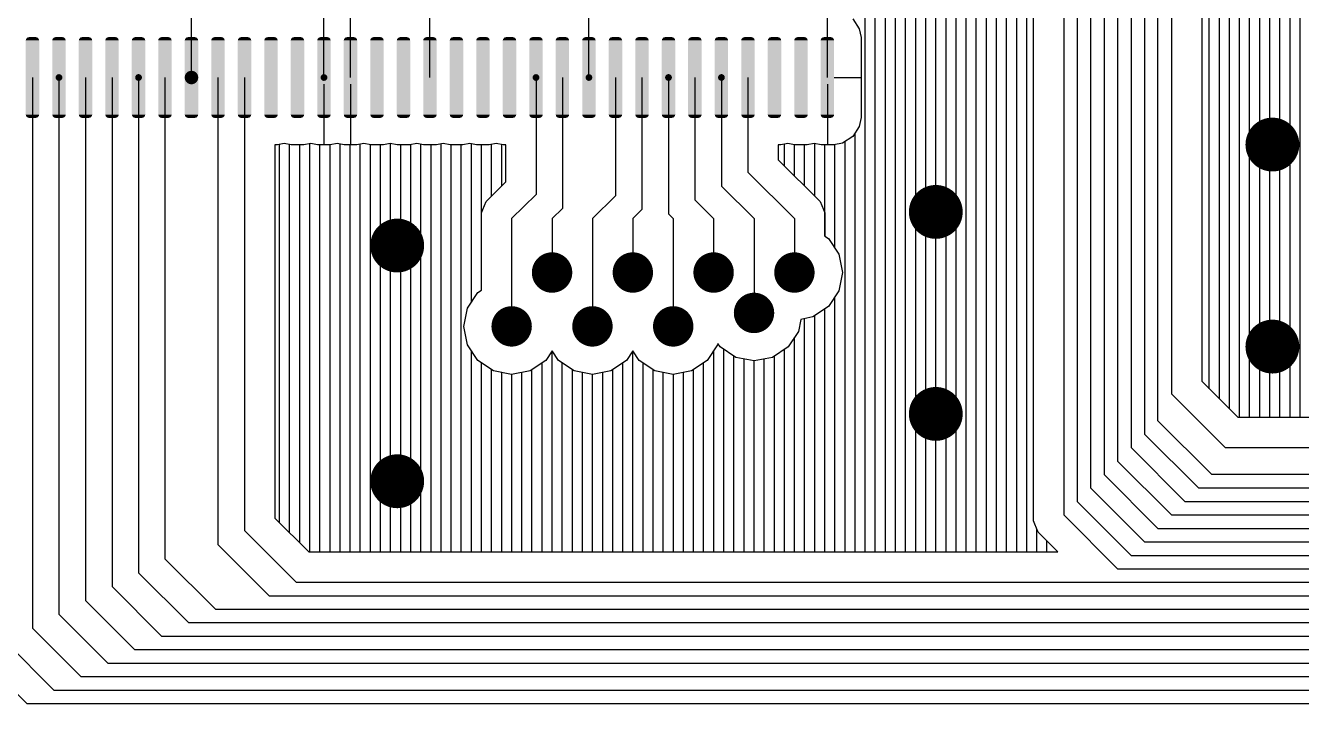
# Model space of a CAD drawing. Extents: x 295 to 953, y 10 to 290.
# Drawn here: x 553.73 to 593.44, y 92.46 to 113.56 of the extents above; entities that cross this region are included whole.
import ezdxf

# ---------------------------------------------------------------- set-up
doc = ezdxf.new("R2010")
doc.units = 0
doc.header["$LTSCALE"] = 5
doc.header["$MEASUREMENT"] = 0
doc.layers.get('0').update_dxf_attribs({"linetype": 'CONTINUOUS', "lineweight": 25})
doc.layers.add('DV-INT-A3_TOP', color=10, linetype='CONTINUOUS')

msp = doc.modelspace()

# ---------------------------------------------------------------- linework, layer by layer
for points, const_width in [([(554.716, 111.944, 1), (554.82, 111.944, 1)], 0.105), ([(557.192, 111.944, 1), (557.297, 111.944, 1)], 0.105), ([(558.787, 111.944, 1), (558.997, 111.944, 1)], 0.21), ([(562.963, 111.944, 1), (563.068, 111.944, 1)], 0.105), ([(569.564, 111.944, 1), (569.669, 111.944, 1)], 0.105), ([(571.211, 111.944, 1), (571.316, 111.944, 1)], 0.105), ([(573.688, 111.944, 1), (573.793, 111.944, 1)], 0.105), ([(575.335, 111.944, 1), (575.44, 111.944, 1)], 0.105), ([(592.118, 109.857, 1), (592.956, 109.857, 1)], 0.838), ([(581.641, 107.761, 1), (582.479, 107.761, 1)], 0.838), ([(564.877, 106.714, 1), (565.715, 106.714, 1)], 0.838), ([(569.801, 105.875, 1), (570.43, 105.875, 1)], 0.629), ([(572.316, 105.875, 1), (572.944, 105.875, 1)], 0.629), ([(574.83, 105.875, 1), (575.459, 105.875, 1)], 0.629), ([(577.345, 105.875, 1), (577.973, 105.875, 1)], 0.629), ([(576.088, 104.618, 1), (576.716, 104.618, 1)], 0.629), ([(568.544, 104.199, 1), (569.172, 104.199, 1)], 0.629), ([(571.058, 104.199, 1), (571.687, 104.199, 1)], 0.629), ([(573.573, 104.199, 1), (574.202, 104.199, 1)], 0.629), ([(592.118, 103.57, 1), (592.956, 103.57, 1)], 0.838), ([(581.641, 101.475, 1), (582.479, 101.475, 1)], 0.838), ([(564.877, 99.379, 1), (565.715, 99.379, 1)], 0.838)]:
    msp.add_lwpolyline(points, format="xyb", close=True, dxfattribs=dict(const_width=const_width))
for points in [[(553.781, 113.185), (553.804, 113.191), (554.099, 113.185), (554.091, 113.191)], [(553.804, 113.191), (553.838, 113.201), (554.091, 113.191), (554.047, 113.201)], [(554.607, 113.185), (554.63, 113.191), (554.924, 113.185), (554.917, 113.191)], [(554.63, 113.191), (554.663, 113.201), (554.917, 113.191), (554.873, 113.201)], [(555.432, 113.185), (555.455, 113.191), (555.75, 113.185), (555.743, 113.191)], [(555.455, 113.191), (555.489, 113.201), (555.743, 113.191), (555.698, 113.201)], [(556.258, 113.185), (556.281, 113.191), (556.576, 113.185), (556.568, 113.191)], [(556.281, 113.191), (556.314, 113.201), (556.568, 113.191), (556.524, 113.201)], [(557.084, 113.185), (557.106, 113.191), (557.401, 113.185), (557.394, 113.191)], [(557.106, 113.191), (557.14, 113.201), (557.394, 113.191), (557.35, 113.201)], [(557.905, 113.185), (557.928, 113.191), (558.223, 113.185), (558.215, 113.191)], [(557.928, 113.191), (557.961, 113.201), (558.215, 113.191), (558.171, 113.201)], [(558.731, 113.185), (558.754, 113.191), (559.048, 113.185), (559.041, 113.191)], [(558.754, 113.191), (558.787, 113.201), (559.041, 113.191), (558.997, 113.201)], [(559.556, 113.185), (559.579, 113.191), (559.874, 113.185), (559.866, 113.191)], [(559.579, 113.191), (559.613, 113.201), (559.866, 113.191), (559.822, 113.201)], [(560.382, 113.185), (560.405, 113.191), (560.7, 113.185), (560.692, 113.191)], [(560.405, 113.191), (560.438, 113.201), (560.692, 113.191), (560.648, 113.201)], [(561.208, 113.185), (561.23, 113.191), (561.525, 113.185), (561.518, 113.191)], [(561.23, 113.191), (561.264, 113.201), (561.518, 113.191), (561.474, 113.201)], [(562.029, 113.185), (562.052, 113.191), (562.347, 113.185), (562.339, 113.191)], [(562.052, 113.191), (562.085, 113.201), (562.339, 113.191), (562.295, 113.201)], [(562.855, 113.185), (562.877, 113.191), (563.172, 113.185), (563.165, 113.191)], [(562.877, 113.191), (562.911, 113.201), (563.165, 113.191), (563.121, 113.201)], [(563.68, 113.185), (563.703, 113.191), (563.998, 113.185), (563.99, 113.191)], [(563.703, 113.191), (563.737, 113.201), (563.99, 113.191), (563.946, 113.201)], [(564.506, 113.185), (564.529, 113.191), (564.824, 113.185), (564.816, 113.191)], [(564.529, 113.191), (564.562, 113.201), (564.816, 113.191), (564.772, 113.201)], [(565.332, 113.185), (565.354, 113.191), (565.649, 113.185), (565.642, 113.191)], [(565.354, 113.191), (565.388, 113.201), (565.642, 113.191), (565.597, 113.201)], [(566.153, 113.185), (566.176, 113.191), (566.471, 113.185), (566.463, 113.191)], [(566.176, 113.191), (566.209, 113.201), (566.463, 113.191), (566.419, 113.201)], [(566.979, 113.185), (567.001, 113.191), (567.296, 113.185), (567.289, 113.191)], [(567.001, 113.191), (567.035, 113.201), (567.289, 113.191), (567.245, 113.201)], [(567.804, 113.185), (567.827, 113.191), (568.122, 113.185), (568.114, 113.191)], [(567.827, 113.191), (567.861, 113.201), (568.114, 113.191), (568.07, 113.201)], [(568.63, 113.185), (568.653, 113.191), (568.948, 113.185), (568.94, 113.191)], [(568.653, 113.191), (568.686, 113.201), (568.94, 113.191), (568.896, 113.201)], [(569.456, 113.185), (569.478, 113.191), (569.773, 113.185), (569.766, 113.191)], [(569.478, 113.191), (569.512, 113.201), (569.766, 113.191), (569.721, 113.201)], [(570.277, 113.185), (570.3, 113.191), (570.595, 113.185), (570.587, 113.191)], [(570.3, 113.191), (570.333, 113.201), (570.587, 113.191), (570.543, 113.201)], [(571.103, 113.185), (571.125, 113.191), (571.42, 113.185), (571.413, 113.191)], [(571.125, 113.191), (571.159, 113.201), (571.413, 113.191), (571.368, 113.201)], [(571.928, 113.185), (571.951, 113.191), (572.246, 113.185), (572.238, 113.191)], [(571.951, 113.191), (571.985, 113.201), (572.238, 113.191), (572.194, 113.201)], [(572.754, 113.185), (572.777, 113.191), (573.072, 113.185), (573.064, 113.191)], [(572.777, 113.191), (572.81, 113.201), (573.064, 113.191), (573.02, 113.201)], [(573.579, 113.185), (573.602, 113.191), (573.897, 113.185), (573.89, 113.191)], [(573.602, 113.191), (573.636, 113.201), (573.89, 113.191), (573.845, 113.201)], [(574.401, 113.185), (574.424, 113.191), (574.719, 113.185), (574.711, 113.191)], [(574.424, 113.191), (574.457, 113.201), (574.711, 113.191), (574.667, 113.201)], [(575.227, 113.185), (575.249, 113.191), (575.544, 113.185), (575.537, 113.191)], [(575.249, 113.191), (575.283, 113.201), (575.537, 113.191), (575.492, 113.201)], [(576.052, 113.185), (576.075, 113.191), (576.37, 113.185), (576.362, 113.191)], [(576.075, 113.191), (576.108, 113.201), (576.362, 113.191), (576.318, 113.201)], [(576.878, 113.185), (576.901, 113.191), (577.195, 113.185), (577.188, 113.191)], [(576.901, 113.191), (576.934, 113.201), (577.188, 113.191), (577.144, 113.201)], [(577.703, 113.185), (577.726, 113.191), (578.021, 113.185), (578.013, 113.191)], [(577.726, 113.191), (577.76, 113.201), (578.013, 113.191), (577.969, 113.201)], [(578.525, 113.185), (578.548, 113.191), (578.843, 113.185), (578.835, 113.191)], [(578.548, 113.191), (578.581, 113.201), (578.835, 113.191), (578.791, 113.201)], [(553.733, 113.096), (553.743, 113.141), (554.152, 113.096), (554.139, 113.141)], [(553.733, 110.791), (553.733, 113.096), (554.152, 110.791), (554.152, 113.096)], [(553.743, 113.141), (553.753, 113.153), (554.139, 113.141), (554.135, 113.153)], [(553.753, 113.153), (553.781, 113.185), (554.135, 113.153), (554.099, 113.185)], [(554.558, 113.096), (554.568, 113.141), (554.977, 113.096), (554.965, 113.141)], [(554.558, 110.791), (554.558, 113.096), (554.977, 110.791), (554.977, 113.096)], [(554.568, 113.141), (554.579, 113.153), (554.965, 113.141), (554.961, 113.153)], [(554.579, 113.153), (554.607, 113.185), (554.961, 113.153), (554.924, 113.185)], [(555.384, 113.096), (555.394, 113.141), (555.803, 113.096), (555.79, 113.141)], [(555.384, 110.791), (555.384, 113.096), (555.803, 110.791), (555.803, 113.096)], [(555.394, 113.141), (555.404, 113.153), (555.79, 113.141), (555.787, 113.153)], [(555.404, 113.153), (555.432, 113.185), (555.787, 113.153), (555.75, 113.185)], [(556.21, 113.096), (556.219, 113.141), (556.629, 113.096), (556.616, 113.141)], [(556.21, 110.791), (556.21, 113.096), (556.629, 110.791), (556.629, 113.096)], [(556.219, 113.141), (556.23, 113.153), (556.616, 113.141), (556.612, 113.153)], [(556.23, 113.153), (556.258, 113.185), (556.612, 113.153), (556.576, 113.185)], [(557.035, 113.096), (557.045, 113.141), (557.454, 113.096), (557.441, 113.141)], [(557.035, 110.791), (557.035, 113.096), (557.454, 110.791), (557.454, 113.096)], [(557.045, 113.141), (557.056, 113.153), (557.441, 113.141), (557.438, 113.153)], [(557.056, 113.153), (557.084, 113.185), (557.438, 113.153), (557.401, 113.185)], [(557.857, 113.096), (557.866, 113.141), (558.276, 113.096), (558.263, 113.141)], [(557.857, 110.791), (557.857, 113.096), (558.276, 110.791), (558.276, 113.096)], [(557.866, 113.141), (557.877, 113.153), (558.263, 113.141), (558.259, 113.153)], [(557.877, 113.153), (557.905, 113.185), (558.259, 113.153), (558.223, 113.185)], [(558.682, 113.096), (558.692, 113.141), (559.101, 113.096), (559.089, 113.141)], [(558.682, 110.791), (558.682, 113.096), (559.101, 110.791), (559.101, 113.096)], [(558.692, 113.141), (558.703, 113.153), (559.089, 113.141), (559.085, 113.153)], [(558.703, 113.153), (558.731, 113.185), (559.085, 113.153), (559.048, 113.185)], [(559.508, 113.096), (559.518, 113.141), (559.927, 113.096), (559.914, 113.141)], [(559.508, 110.791), (559.508, 113.096), (559.927, 110.791), (559.927, 113.096)], [(559.518, 113.141), (559.528, 113.153), (559.914, 113.141), (559.911, 113.153)], [(559.528, 113.153), (559.556, 113.185), (559.911, 113.153), (559.874, 113.185)], [(560.334, 113.096), (560.343, 113.141), (560.753, 113.096), (560.74, 113.141)], [(560.334, 110.791), (560.334, 113.096), (560.753, 110.791), (560.753, 113.096)], [(560.343, 113.141), (560.354, 113.153), (560.74, 113.141), (560.736, 113.153)], [(560.354, 113.153), (560.382, 113.185), (560.736, 113.153), (560.7, 113.185)], [(561.159, 113.096), (561.169, 113.141), (561.578, 113.096), (561.565, 113.141)], [(561.159, 110.791), (561.159, 113.096), (561.578, 110.791), (561.578, 113.096)], [(561.169, 113.141), (561.18, 113.153), (561.565, 113.141), (561.562, 113.153)], [(561.18, 113.153), (561.208, 113.185), (561.562, 113.153), (561.525, 113.185)], [(561.981, 113.096), (561.99, 113.141), (562.4, 113.096), (562.387, 113.141)], [(561.981, 110.791), (561.981, 113.096), (562.4, 110.791), (562.4, 113.096)], [(561.99, 113.141), (562.001, 113.153), (562.387, 113.141), (562.383, 113.153)], [(562.001, 113.153), (562.029, 113.185), (562.383, 113.153), (562.347, 113.185)], [(562.806, 113.096), (562.816, 113.141), (563.225, 113.096), (563.212, 113.141)], [(562.806, 110.791), (562.806, 113.096), (563.225, 110.791), (563.225, 113.096)], [(562.816, 113.141), (562.827, 113.153), (563.212, 113.141), (563.209, 113.153)], [(562.827, 113.153), (562.855, 113.185), (563.209, 113.153), (563.172, 113.185)], [(563.632, 113.096), (563.642, 113.141), (564.051, 113.096), (564.038, 113.141)], [(563.632, 110.791), (563.632, 113.096), (564.051, 110.791), (564.051, 113.096)], [(563.642, 113.141), (563.652, 113.153), (564.038, 113.141), (564.035, 113.153)], [(563.652, 113.153), (563.68, 113.185), (564.035, 113.153), (563.998, 113.185)], [(564.457, 113.096), (564.467, 113.141), (564.877, 113.096), (564.864, 113.141)], [(564.457, 110.791), (564.457, 113.096), (564.877, 110.791), (564.877, 113.096)], [(564.467, 113.141), (564.478, 113.153), (564.864, 113.141), (564.86, 113.153)], [(564.478, 113.153), (564.506, 113.185), (564.86, 113.153), (564.824, 113.185)], [(565.283, 113.096), (565.293, 113.141), (565.702, 113.096), (565.689, 113.141)], [(565.283, 110.791), (565.283, 113.096), (565.702, 110.791), (565.702, 113.096)], [(565.293, 113.141), (565.304, 113.153), (565.689, 113.141), (565.686, 113.153)], [(565.304, 113.153), (565.332, 113.185), (565.686, 113.153), (565.649, 113.185)], [(566.105, 113.096), (566.114, 113.141), (566.524, 113.096), (566.511, 113.141)], [(566.105, 110.791), (566.105, 113.096), (566.524, 110.791), (566.524, 113.096)], [(566.114, 113.141), (566.125, 113.153), (566.511, 113.141), (566.507, 113.153)], [(566.125, 113.153), (566.153, 113.185), (566.507, 113.153), (566.471, 113.185)], [(566.93, 113.096), (566.94, 113.141), (567.349, 113.096), (567.336, 113.141)], [(566.93, 110.791), (566.93, 113.096), (567.349, 110.791), (567.349, 113.096)], [(566.94, 113.141), (566.951, 113.153), (567.336, 113.141), (567.333, 113.153)], [(566.951, 113.153), (566.979, 113.185), (567.333, 113.153), (567.296, 113.185)], [(567.756, 113.096), (567.766, 113.141), (568.175, 113.096), (568.162, 113.141)], [(567.756, 110.791), (567.756, 113.096), (568.175, 110.791), (568.175, 113.096)], [(567.766, 113.141), (567.776, 113.153), (568.162, 113.141), (568.158, 113.153)], [(567.776, 113.153), (567.804, 113.185), (568.158, 113.153), (568.122, 113.185)], [(568.581, 113.096), (568.591, 113.141), (569.001, 113.096), (568.988, 113.141)], [(568.581, 110.791), (568.581, 113.096), (569.001, 110.791), (569.001, 113.096)], [(568.591, 113.141), (568.602, 113.153), (568.988, 113.141), (568.984, 113.153)], [(568.602, 113.153), (568.63, 113.185), (568.984, 113.153), (568.948, 113.185)], [(569.407, 113.096), (569.417, 113.141), (569.826, 113.096), (569.813, 113.141)], [(569.407, 110.791), (569.407, 113.096), (569.826, 110.791), (569.826, 113.096)], [(569.417, 113.141), (569.427, 113.153), (569.813, 113.141), (569.81, 113.153)], [(569.427, 113.153), (569.456, 113.185), (569.81, 113.153), (569.773, 113.185)], [(570.229, 113.096), (570.238, 113.141), (570.648, 113.096), (570.635, 113.141)], [(570.229, 110.791), (570.229, 113.096), (570.648, 110.791), (570.648, 113.096)], [(570.238, 113.141), (570.249, 113.153), (570.635, 113.141), (570.631, 113.153)], [(570.249, 113.153), (570.277, 113.185), (570.631, 113.153), (570.595, 113.185)], [(571.054, 113.096), (571.064, 113.141), (571.473, 113.096), (571.46, 113.141)], [(571.054, 110.791), (571.054, 113.096), (571.473, 110.791), (571.473, 113.096)], [(571.064, 113.141), (571.075, 113.153), (571.46, 113.141), (571.457, 113.153)], [(571.075, 113.153), (571.103, 113.185), (571.457, 113.153), (571.42, 113.185)], [(571.88, 113.096), (571.89, 113.141), (572.299, 113.096), (572.286, 113.141)], [(571.88, 110.791), (571.88, 113.096), (572.299, 110.791), (572.299, 113.096)], [(571.89, 113.141), (571.9, 113.153), (572.286, 113.141), (572.282, 113.153)], [(571.9, 113.153), (571.928, 113.185), (572.282, 113.153), (572.246, 113.185)], [(572.705, 113.096), (572.715, 113.141), (573.124, 113.096), (573.112, 113.141)], [(572.705, 110.791), (572.705, 113.096), (573.124, 110.791), (573.124, 113.096)], [(572.715, 113.141), (572.726, 113.153), (573.112, 113.141), (573.108, 113.153)], [(572.726, 113.153), (572.754, 113.185), (573.108, 113.153), (573.072, 113.185)], [(573.531, 113.096), (573.541, 113.141), (573.95, 113.096), (573.937, 113.141)], [(573.531, 110.791), (573.531, 113.096), (573.95, 110.791), (573.95, 113.096)], [(573.541, 113.141), (573.551, 113.153), (573.937, 113.141), (573.934, 113.153)], [(573.551, 113.153), (573.579, 113.185), (573.934, 113.153), (573.897, 113.185)], [(574.352, 113.096), (574.362, 113.141), (574.772, 113.096), (574.759, 113.141)], [(574.352, 110.791), (574.352, 113.096), (574.772, 110.791), (574.772, 113.096)], [(574.362, 113.141), (574.373, 113.153), (574.759, 113.141), (574.755, 113.153)], [(574.373, 113.153), (574.401, 113.185), (574.755, 113.153), (574.719, 113.185)], [(575.178, 113.096), (575.188, 113.141), (575.597, 113.096), (575.584, 113.141)], [(575.178, 110.791), (575.178, 113.096), (575.597, 110.791), (575.597, 113.096)], [(575.188, 113.141), (575.198, 113.153), (575.584, 113.141), (575.581, 113.153)], [(575.198, 113.153), (575.227, 113.185), (575.581, 113.153), (575.544, 113.185)], [(576.004, 113.096), (576.013, 113.141), (576.423, 113.096), (576.41, 113.141)], [(576.004, 110.791), (576.004, 113.096), (576.423, 110.791), (576.423, 113.096)], [(576.013, 113.141), (576.024, 113.153), (576.41, 113.141), (576.406, 113.153)], [(576.024, 113.153), (576.052, 113.185), (576.406, 113.153), (576.37, 113.185)], [(576.829, 113.096), (576.839, 113.141), (577.248, 113.096), (577.236, 113.141)], [(576.829, 110.791), (576.829, 113.096), (577.248, 110.791), (577.248, 113.096)], [(576.839, 113.141), (576.85, 113.153), (577.236, 113.141), (577.232, 113.153)], [(576.85, 113.153), (576.878, 113.185), (577.232, 113.153), (577.195, 113.185)], [(577.655, 113.096), (577.665, 113.141), (578.074, 113.096), (578.061, 113.141)], [(577.655, 110.791), (577.655, 113.096), (578.074, 110.791), (578.074, 113.096)], [(577.665, 113.141), (577.675, 113.153), (578.061, 113.141), (578.058, 113.153)], [(577.675, 113.153), (577.703, 113.185), (578.058, 113.153), (578.021, 113.185)], [(578.476, 113.096), (578.486, 113.141), (578.895, 113.096), (578.883, 113.141)], [(578.476, 110.791), (578.476, 113.096), (578.895, 110.791), (578.895, 113.096)], [(578.486, 113.141), (578.497, 113.153), (578.883, 113.141), (578.879, 113.153)], [(578.497, 113.153), (578.525, 113.185), (578.879, 113.153), (578.843, 113.185)], [(553.746, 110.747), (553.733, 110.791), (554.142, 110.747), (554.152, 110.791)], [(553.749, 110.735), (553.746, 110.747), (554.131, 110.735), (554.142, 110.747)], [(553.786, 110.703), (553.749, 110.735), (554.103, 110.703), (554.131, 110.735)], [(553.793, 110.696), (553.786, 110.703), (554.081, 110.696), (554.103, 110.703)], [(553.838, 110.687), (553.793, 110.696), (554.047, 110.687), (554.081, 110.696)], [(554.571, 110.747), (554.558, 110.791), (554.968, 110.747), (554.977, 110.791)], [(554.575, 110.735), (554.571, 110.747), (554.957, 110.735), (554.968, 110.747)], [(554.611, 110.703), (554.575, 110.735), (554.929, 110.703), (554.957, 110.735)], [(554.619, 110.696), (554.611, 110.703), (554.906, 110.696), (554.929, 110.703)], [(554.663, 110.687), (554.619, 110.696), (554.873, 110.687), (554.906, 110.696)], [(555.397, 110.747), (555.384, 110.791), (555.793, 110.747), (555.803, 110.791)], [(555.4, 110.735), (555.397, 110.747), (555.783, 110.735), (555.793, 110.747)], [(555.437, 110.703), (555.4, 110.735), (555.755, 110.703), (555.783, 110.735)], [(555.445, 110.696), (555.437, 110.703), (555.732, 110.696), (555.755, 110.703)], [(555.489, 110.687), (555.445, 110.696), (555.698, 110.687), (555.732, 110.696)], [(556.223, 110.747), (556.21, 110.791), (556.619, 110.747), (556.629, 110.791)], [(556.226, 110.735), (556.223, 110.747), (556.608, 110.735), (556.619, 110.747)], [(556.263, 110.703), (556.226, 110.735), (556.58, 110.703), (556.608, 110.735)], [(556.27, 110.696), (556.263, 110.703), (556.557, 110.696), (556.58, 110.703)], [(556.314, 110.687), (556.27, 110.696), (556.524, 110.687), (556.557, 110.696)], [(557.048, 110.747), (557.035, 110.791), (557.445, 110.747), (557.454, 110.791)], [(557.052, 110.735), (557.048, 110.747), (557.434, 110.735), (557.445, 110.747)], [(557.088, 110.703), (557.052, 110.735), (557.406, 110.703), (557.434, 110.735)], [(557.096, 110.696), (557.088, 110.703), (557.383, 110.696), (557.406, 110.703)], [(557.14, 110.687), (557.096, 110.696), (557.35, 110.687), (557.383, 110.696)], [(557.87, 110.747), (557.857, 110.791), (558.266, 110.747), (558.276, 110.791)], [(557.873, 110.735), (557.87, 110.747), (558.255, 110.735), (558.266, 110.747)], [(557.91, 110.703), (557.873, 110.735), (558.227, 110.703), (558.255, 110.735)], [(557.917, 110.696), (557.91, 110.703), (558.205, 110.696), (558.227, 110.703)], [(557.961, 110.687), (557.917, 110.696), (558.171, 110.687), (558.205, 110.696)], [(558.695, 110.747), (558.682, 110.791), (559.092, 110.747), (559.101, 110.791)], [(558.699, 110.735), (558.695, 110.747), (559.081, 110.735), (559.092, 110.747)], [(558.735, 110.703), (558.699, 110.735), (559.053, 110.703), (559.081, 110.735)], [(558.743, 110.696), (558.735, 110.703), (559.03, 110.696), (559.053, 110.703)], [(558.787, 110.687), (558.743, 110.696), (558.997, 110.687), (559.03, 110.696)], [(559.521, 110.747), (559.508, 110.791), (559.917, 110.747), (559.927, 110.791)], [(559.524, 110.735), (559.521, 110.747), (559.907, 110.735), (559.917, 110.747)], [(559.561, 110.703), (559.524, 110.735), (559.879, 110.703), (559.907, 110.735)], [(559.568, 110.696), (559.561, 110.703), (559.856, 110.696), (559.879, 110.703)], [(559.613, 110.687), (559.568, 110.696), (559.822, 110.687), (559.856, 110.696)], [(560.346, 110.747), (560.334, 110.791), (560.743, 110.747), (560.753, 110.791)], [(560.35, 110.735), (560.346, 110.747), (560.732, 110.735), (560.743, 110.747)], [(560.387, 110.703), (560.35, 110.735), (560.704, 110.703), (560.732, 110.735)], [(560.394, 110.696), (560.387, 110.703), (560.681, 110.696), (560.704, 110.703)], [(560.438, 110.687), (560.394, 110.696), (560.648, 110.687), (560.681, 110.696)], [(561.172, 110.747), (561.159, 110.791), (561.568, 110.747), (561.578, 110.791)], [(561.176, 110.735), (561.172, 110.747), (561.558, 110.735), (561.568, 110.747)], [(561.212, 110.703), (561.176, 110.735), (561.53, 110.703), (561.558, 110.735)], [(561.22, 110.696), (561.212, 110.703), (561.507, 110.696), (561.53, 110.703)], [(561.264, 110.687), (561.22, 110.696), (561.474, 110.687), (561.507, 110.696)], [(561.994, 110.747), (561.981, 110.791), (562.39, 110.747), (562.4, 110.791)], [(561.997, 110.735), (561.994, 110.747), (562.379, 110.735), (562.39, 110.747)], [(562.034, 110.703), (561.997, 110.735), (562.351, 110.703), (562.379, 110.735)], [(562.041, 110.696), (562.034, 110.703), (562.328, 110.696), (562.351, 110.703)], [(562.085, 110.687), (562.041, 110.696), (562.295, 110.687), (562.328, 110.696)], [(562.819, 110.747), (562.806, 110.791), (563.216, 110.747), (563.225, 110.791)], [(562.823, 110.735), (562.819, 110.747), (563.205, 110.735), (563.216, 110.747)], [(562.859, 110.703), (562.823, 110.735), (563.177, 110.703), (563.205, 110.735)], [(562.867, 110.696), (562.859, 110.703), (563.154, 110.696), (563.177, 110.703)], [(562.911, 110.687), (562.867, 110.696), (563.121, 110.687), (563.154, 110.696)], [(563.645, 110.747), (563.632, 110.791), (564.041, 110.747), (564.051, 110.791)], [(563.648, 110.735), (563.645, 110.747), (564.031, 110.735), (564.041, 110.747)], [(563.685, 110.703), (563.648, 110.735), (564.003, 110.703), (564.031, 110.735)], [(563.692, 110.696), (563.685, 110.703), (563.98, 110.696), (564.003, 110.703)], [(563.737, 110.687), (563.692, 110.696), (563.946, 110.687), (563.98, 110.696)], [(564.47, 110.747), (564.457, 110.791), (564.867, 110.747), (564.877, 110.791)], [(564.474, 110.735), (564.47, 110.747), (564.856, 110.735), (564.867, 110.747)], [(564.51, 110.703), (564.474, 110.735), (564.828, 110.703), (564.856, 110.735)], [(564.518, 110.696), (564.51, 110.703), (564.805, 110.696), (564.828, 110.703)], [(564.562, 110.687), (564.518, 110.696), (564.772, 110.687), (564.805, 110.696)], [(565.296, 110.747), (565.283, 110.791), (565.692, 110.747), (565.702, 110.791)], [(565.3, 110.735), (565.296, 110.747), (565.682, 110.735), (565.692, 110.747)], [(565.336, 110.703), (565.3, 110.735), (565.654, 110.703), (565.682, 110.735)], [(565.344, 110.696), (565.336, 110.703), (565.631, 110.696), (565.654, 110.703)], [(565.388, 110.687), (565.344, 110.696), (565.597, 110.687), (565.631, 110.696)], [(566.117, 110.747), (566.105, 110.791), (566.514, 110.747), (566.524, 110.791)], [(566.121, 110.735), (566.117, 110.747), (566.503, 110.735), (566.514, 110.747)], [(566.158, 110.703), (566.121, 110.735), (566.475, 110.703), (566.503, 110.735)], [(566.165, 110.696), (566.158, 110.703), (566.452, 110.696), (566.475, 110.703)], [(566.209, 110.687), (566.165, 110.696), (566.419, 110.687), (566.452, 110.696)], [(566.943, 110.747), (566.93, 110.791), (567.339, 110.747), (567.349, 110.791)], [(566.947, 110.735), (566.943, 110.747), (567.329, 110.735), (567.339, 110.747)], [(566.983, 110.703), (566.947, 110.735), (567.301, 110.703), (567.329, 110.735)], [(566.991, 110.696), (566.983, 110.703), (567.278, 110.696), (567.301, 110.703)], [(567.035, 110.687), (566.991, 110.696), (567.245, 110.687), (567.278, 110.696)], [(567.769, 110.747), (567.756, 110.791), (568.165, 110.747), (568.175, 110.791)], [(567.772, 110.735), (567.769, 110.747), (568.155, 110.735), (568.165, 110.747)], [(567.809, 110.703), (567.772, 110.735), (568.126, 110.703), (568.155, 110.735)], [(567.816, 110.696), (567.809, 110.703), (568.104, 110.696), (568.126, 110.703)], [(567.861, 110.687), (567.816, 110.696), (568.07, 110.687), (568.104, 110.696)], [(568.594, 110.747), (568.581, 110.791), (568.991, 110.747), (569.001, 110.791)], [(568.598, 110.735), (568.594, 110.747), (568.98, 110.735), (568.991, 110.747)], [(568.634, 110.703), (568.598, 110.735), (568.952, 110.703), (568.98, 110.735)], [(568.642, 110.696), (568.634, 110.703), (568.929, 110.696), (568.952, 110.703)], [(568.686, 110.687), (568.642, 110.696), (568.896, 110.687), (568.929, 110.696)], [(569.42, 110.747), (569.407, 110.791), (569.816, 110.747), (569.826, 110.791)], [(569.423, 110.735), (569.42, 110.747), (569.806, 110.735), (569.816, 110.747)], [(569.46, 110.703), (569.423, 110.735), (569.778, 110.703), (569.806, 110.735)], [(569.468, 110.696), (569.46, 110.703), (569.755, 110.696), (569.778, 110.703)], [(569.512, 110.687), (569.468, 110.696), (569.721, 110.687), (569.755, 110.696)], [(570.241, 110.747), (570.229, 110.791), (570.638, 110.747), (570.648, 110.791)], [(570.245, 110.735), (570.241, 110.747), (570.627, 110.735), (570.638, 110.747)], [(570.281, 110.703), (570.245, 110.735), (570.599, 110.703), (570.627, 110.735)], [(570.289, 110.696), (570.281, 110.703), (570.576, 110.696), (570.599, 110.703)], [(570.333, 110.687), (570.289, 110.696), (570.543, 110.687), (570.576, 110.696)], [(571.067, 110.747), (571.054, 110.791), (571.463, 110.747), (571.473, 110.791)], [(571.071, 110.735), (571.067, 110.747), (571.453, 110.735), (571.463, 110.747)], [(571.107, 110.703), (571.071, 110.735), (571.425, 110.703), (571.453, 110.735)], [(571.115, 110.696), (571.107, 110.703), (571.402, 110.696), (571.425, 110.703)], [(571.159, 110.687), (571.115, 110.696), (571.368, 110.687), (571.402, 110.696)], [(571.893, 110.747), (571.88, 110.791), (572.289, 110.747), (572.299, 110.791)], [(571.896, 110.735), (571.893, 110.747), (572.278, 110.735), (572.289, 110.747)], [(571.933, 110.703), (571.896, 110.735), (572.25, 110.703), (572.278, 110.735)], [(571.94, 110.696), (571.933, 110.703), (572.228, 110.696), (572.25, 110.703)], [(571.985, 110.687), (571.94, 110.696), (572.194, 110.687), (572.228, 110.696)], [(572.718, 110.747), (572.705, 110.791), (573.115, 110.747), (573.124, 110.791)], [(572.722, 110.735), (572.718, 110.747), (573.104, 110.735), (573.115, 110.747)], [(572.758, 110.703), (572.722, 110.735), (573.076, 110.703), (573.104, 110.735)], [(572.766, 110.696), (572.758, 110.703), (573.053, 110.696), (573.076, 110.703)], [(572.81, 110.687), (572.766, 110.696), (573.02, 110.687), (573.053, 110.696)], [(573.544, 110.747), (573.531, 110.791), (573.94, 110.747), (573.95, 110.791)], [(573.547, 110.735), (573.544, 110.747), (573.93, 110.735), (573.94, 110.747)], [(573.584, 110.703), (573.547, 110.735), (573.902, 110.703), (573.93, 110.735)], [(573.592, 110.696), (573.584, 110.703), (573.879, 110.696), (573.902, 110.703)], [(573.636, 110.687), (573.592, 110.696), (573.845, 110.687), (573.879, 110.696)], [(574.365, 110.747), (574.352, 110.791), (574.762, 110.747), (574.772, 110.791)], [(574.369, 110.735), (574.365, 110.747), (574.751, 110.735), (574.762, 110.747)], [(574.405, 110.703), (574.369, 110.735), (574.723, 110.703), (574.751, 110.735)], [(574.413, 110.696), (574.405, 110.703), (574.7, 110.696), (574.723, 110.703)], [(574.457, 110.687), (574.413, 110.696), (574.667, 110.687), (574.7, 110.696)], [(575.191, 110.747), (575.178, 110.791), (575.587, 110.747), (575.597, 110.791)], [(575.195, 110.735), (575.191, 110.747), (575.577, 110.735), (575.587, 110.747)], [(575.231, 110.703), (575.195, 110.735), (575.549, 110.703), (575.577, 110.735)], [(575.239, 110.696), (575.231, 110.703), (575.526, 110.696), (575.549, 110.703)], [(575.283, 110.687), (575.239, 110.696), (575.492, 110.687), (575.526, 110.696)], [(576.017, 110.747), (576.004, 110.791), (576.413, 110.747), (576.423, 110.791)], [(576.02, 110.735), (576.017, 110.747), (576.402, 110.735), (576.413, 110.747)], [(576.057, 110.703), (576.02, 110.735), (576.374, 110.703), (576.402, 110.735)], [(576.064, 110.696), (576.057, 110.703), (576.352, 110.696), (576.374, 110.703)], [(576.108, 110.687), (576.064, 110.696), (576.318, 110.687), (576.352, 110.696)], [(576.842, 110.747), (576.829, 110.791), (577.239, 110.747), (577.248, 110.791)], [(576.846, 110.735), (576.842, 110.747), (577.228, 110.735), (577.239, 110.747)], [(576.882, 110.703), (576.846, 110.735), (577.2, 110.703), (577.228, 110.735)], [(576.89, 110.696), (576.882, 110.703), (577.177, 110.696), (577.2, 110.703)], [(576.934, 110.687), (576.89, 110.696), (577.144, 110.687), (577.177, 110.696)], [(577.668, 110.747), (577.655, 110.791), (578.064, 110.747), (578.074, 110.791)], [(577.671, 110.735), (577.668, 110.747), (578.054, 110.735), (578.064, 110.747)], [(577.708, 110.703), (577.671, 110.735), (578.026, 110.703), (578.054, 110.735)], [(577.716, 110.696), (577.708, 110.703), (578.003, 110.696), (578.026, 110.703)], [(577.76, 110.687), (577.716, 110.696), (577.969, 110.687), (578.003, 110.696)], [(578.489, 110.747), (578.476, 110.791), (578.886, 110.747), (578.895, 110.791)], [(578.493, 110.735), (578.489, 110.747), (578.875, 110.735), (578.886, 110.747)], [(578.529, 110.703), (578.493, 110.735), (578.847, 110.703), (578.875, 110.735)], [(578.537, 110.696), (578.529, 110.703), (578.824, 110.696), (578.847, 110.703)], [(578.581, 110.687), (578.537, 110.696), (578.791, 110.687), (578.824, 110.696)]]:
    msp.add_solid(points)
at = {"layer": 'DV-INT-A3_TOP', "color": 7}
for p, q in [((590.572, 102.259), (590.572, 133.356)), ((590.886, 101.944), (590.886, 133.356)), ((591.2, 101.63), (591.2, 133.356)), ((591.515, 101.37), (591.515, 133.356)), ((591.829, 101.37), (591.829, 133.356)), ((592.143, 101.37), (592.143, 133.356)), ((592.458, 101.37), (592.458, 133.356)), ((592.772, 101.37), (592.772, 133.356)), ((593.086, 101.37), (593.086, 133.356)), ((593.401, 101.37), (593.401, 133.406)), ((590.337, 121.986), (590.337, 102.493)), ((589.394, 121.801), (589.394, 102.103)), ((571.264, 111.944), (571.264, 121.072)), ((588.975, 101.265), (588.975, 120.963)), ((588.556, 120.125), (588.556, 100.846)), ((563.016, 111.944), (563.016, 119.681)), ((563.841, 111.944), (563.841, 119.693)), ((588.137, 119.287), (588.137, 100.427)), ((587.718, 118.448), (587.718, 100.008)), ((587.298, 116.772), (587.298, 99.589)), ((586.879, 115.934), (586.879, 99.17)), ((558.892, 111.944), (558.892, 115.003)), ((566.314, 111.944), (566.314, 115.062)), ((584.264, 97.179), (584.264, 115.121)), ((584.578, 97.179), (584.578, 114.806)), ((586.46, 115.096), (586.46, 98.751)), ((583.95, 97.179), (583.95, 114.605)), ((584.893, 97.179), (584.893, 114.492)), ((586.041, 114.676), (586.041, 98.332)), ((563.016, 112.153), (563.016, 114.039)), ((563.841, 112.153), (563.841, 114.039)), ((571.264, 112.153), (571.264, 114.039)), ((578.686, 111.944), (578.686, 114.069)), ((578.686, 112.153), (578.686, 114.039)), ((579.864, 97.179), (579.864, 114.283)), ((580.178, 97.179), (580.178, 114.283)), ((580.492, 97.179), (580.492, 114.283)), ((580.807, 97.179), (580.807, 114.283)), ((581.121, 97.179), (581.121, 114.283)), ((581.435, 97.179), (581.435, 114.283)), ((581.75, 97.179), (581.75, 114.283)), ((582.064, 97.179), (582.064, 114.283)), ((582.378, 97.179), (582.378, 114.283)), ((582.693, 97.179), (582.693, 114.283)), ((583.007, 97.179), (583.007, 114.283)), ((583.321, 97.179), (583.321, 114.283)), ((583.636, 97.179), (583.636, 114.362)), ((585.098, 98.143), (585.098, 114.283)), ((579.474, 113.775), (579.679, 113.461)), ((579.679, 113.461), (579.734, 113.189)), ((579.734, 113.189), (579.734, 110.695)), ((553.942, 111.944), (553.942, 94.807)), ((554.768, 111.944), (554.768, 95.239)), ((555.594, 111.944), (555.594, 95.67)), ((556.419, 111.944), (556.419, 96.102)), ((557.245, 111.944), (557.245, 96.534)), ((558.066, 111.944), (558.066, 96.969)), ((559.717, 111.944), (559.717, 97.414)), ((560.543, 111.944), (560.543, 97.845)), ((563.016, 111.734), (563.016, 109.848)), ((563.841, 111.734), (563.841, 109.848)), ((569.617, 111.944), (569.617, 108.306)), ((570.438, 111.944), (570.438, 107.87)), ((572.089, 111.944), (572.089, 108.264)), ((572.915, 111.944), (572.915, 107.833)), ((573.741, 111.944), (573.741, 107.698)), ((574.562, 111.944), (574.562, 108.134)), ((575.388, 111.944), (575.388, 108.566)), ((576.213, 111.944), (576.213, 108.998)), ((578.686, 111.734), (578.686, 109.848)), ((578.895, 111.944), (579.734, 111.944)), ((579.679, 110.423), (579.474, 110.108)), ((579.734, 110.695), (579.679, 110.423)), ((579.474, 110.108), (579.16, 109.903)), ((579.549, 97.179), (579.549, 110.221)), ((561.566, 109.848), (561.486, 109.848)), ((561.486, 109.848), (561.486, 98.235)), ((561.779, 109.89), (561.566, 109.848)), ((561.633, 98.093), (561.633, 109.861)), ((561.993, 109.848), (561.779, 109.89)), ((561.947, 97.778), (561.947, 109.857)), ((562.391, 109.848), (561.993, 109.848)), ((562.261, 97.464), (562.261, 109.848)), ((562.605, 109.89), (562.391, 109.848)), ((562.576, 97.179), (562.576, 109.882)), ((562.819, 109.848), (562.605, 109.89)), ((563.213, 109.848), (562.819, 109.848)), ((562.89, 97.179), (562.89, 109.848)), ((563.204, 97.179), (563.204, 109.848)), ((563.431, 109.89), (563.213, 109.848)), ((563.644, 109.848), (563.431, 109.89)), ((563.519, 97.179), (563.519, 109.874)), ((564.038, 109.848), (563.644, 109.848)), ((563.833, 97.179), (563.833, 109.848)), ((564.252, 109.89), (564.038, 109.848)), ((564.147, 97.179), (564.147, 109.869)), ((564.47, 109.848), (564.252, 109.89)), ((564.462, 97.179), (564.462, 109.848)), ((564.864, 109.848), (564.47, 109.848)), ((564.776, 97.179), (564.776, 109.848)), ((565.078, 109.89), (564.864, 109.848)), ((565.292, 109.848), (565.078, 109.89)), ((565.09, 97.179), (565.09, 109.886)), ((565.69, 109.848), (565.292, 109.848)), ((565.405, 97.179), (565.405, 109.848)), ((565.903, 109.89), (565.69, 109.848)), ((565.719, 97.179), (565.719, 109.853)), ((566.117, 109.848), (565.903, 109.89)), ((566.033, 97.179), (566.033, 109.865)), ((566.515, 109.848), (566.117, 109.848)), ((566.348, 97.179), (566.348, 109.848)), ((566.729, 109.89), (566.515, 109.848)), ((566.662, 97.179), (566.662, 109.874)), ((566.943, 109.848), (566.729, 109.89)), ((567.337, 109.848), (566.943, 109.848)), ((566.976, 97.179), (566.976, 109.848)), ((567.291, 97.179), (567.291, 109.848)), ((567.555, 109.89), (567.337, 109.848)), ((567.768, 109.848), (567.555, 109.89)), ((567.605, 104.958), (567.605, 109.878)), ((568.162, 109.848), (567.768, 109.848)), ((567.919, 107.736), (567.919, 109.848)), ((568.376, 109.89), (568.162, 109.848)), ((568.234, 108.256), (568.234, 109.861)), ((568.594, 109.848), (568.376, 109.89)), ((568.548, 108.57), (568.548, 109.857)), ((568.674, 109.848), (568.594, 109.848)), ((568.674, 108.696), (568.674, 109.848)), ((577.236, 109.848), (577.156, 109.848)), ((577.156, 109.848), (577.156, 109.387)), ((577.45, 109.89), (577.236, 109.848)), ((577.349, 109.199), (577.349, 109.869)), ((577.663, 109.848), (577.45, 109.89)), ((577.663, 108.885), (577.663, 109.848)), ((578.061, 109.848), (577.663, 109.848)), ((577.978, 108.57), (577.978, 109.848)), ((578.275, 109.89), (578.061, 109.848)), ((578.489, 109.848), (578.275, 109.89)), ((578.292, 108.256), (578.292, 109.886)), ((578.887, 109.848), (578.489, 109.848)), ((578.606, 107.007), (578.606, 109.848)), ((579.16, 109.903), (578.887, 109.848)), ((578.921, 106.63), (578.921, 109.853)), ((579.235, 97.179), (579.235, 109.949)), ((577.156, 109.387), (578.46, 108.084)), ((576.213, 108.998), (577.659, 107.552)), ((568.062, 108.084), (568.674, 108.696)), ((575.388, 108.566), (576.402, 107.552)), ((567.961, 107.837), (568.062, 108.084)), ((569.617, 108.306), (568.858, 107.552)), ((572.089, 108.264), (571.373, 107.552)), ((574.562, 108.134), (575.145, 107.552)), ((578.46, 108.084), (578.56, 107.837)), ((567.915, 107.736), (567.961, 107.837)), ((567.915, 105.331), (567.915, 107.736)), ((570.438, 107.87), (570.115, 107.552)), ((572.915, 107.833), (572.63, 107.552)), ((573.741, 107.698), (573.887, 107.552)), ((578.56, 107.837), (578.602, 107.736)), ((578.602, 107.736), (578.602, 107.007)), ((568.858, 107.552), (568.858, 104.199)), ((570.115, 107.552), (570.115, 105.875)), ((571.373, 107.552), (571.373, 104.199)), ((572.63, 107.552), (572.63, 105.875)), ((573.887, 107.552), (573.887, 104.199)), ((575.145, 107.552), (575.145, 105.875)), ((576.402, 107.552), (576.402, 104.618)), ((577.659, 107.552), (577.659, 105.875)), ((578.602, 107.007), (578.719, 106.932)), ((578.719, 106.932), (579.042, 106.445)), ((579.042, 106.445), (579.155, 105.875)), ((579.155, 105.875), (579.042, 105.301)), ((567.479, 104.769), (567.802, 105.255)), ((567.802, 105.255), (567.915, 105.331)), ((579.042, 105.301), (578.719, 104.815)), ((578.921, 97.179), (578.921, 105.117)), ((567.366, 104.199), (567.479, 104.769)), ((578.233, 104.492), (577.86, 104.417)), ((578.719, 104.815), (578.233, 104.492)), ((578.292, 97.179), (578.292, 104.53)), ((578.606, 97.179), (578.606, 104.74)), ((567.479, 103.625), (567.366, 104.199)), ((577.86, 104.417), (577.785, 104.044)), ((577.978, 97.179), (577.978, 104.442)), ((575.279, 103.663), (575.27, 103.625)), ((575.346, 103.558), (575.279, 103.663)), ((577.785, 104.044), (577.462, 103.558)), ((577.663, 97.179), (577.663, 103.86)), ((567.802, 103.139), (567.479, 103.625)), ((567.605, 97.179), (567.605, 103.436)), ((570.115, 103.44), (569.918, 103.139)), ((570.317, 103.139), (570.115, 103.44)), ((570.12, 97.179), (570.12, 103.436)), ((572.63, 103.44), (572.433, 103.139)), ((572.831, 103.139), (572.63, 103.44)), ((572.634, 97.179), (572.634, 103.436)), ((575.27, 103.625), (574.948, 103.139)), ((575.149, 97.179), (575.149, 103.44)), ((575.832, 103.235), (575.346, 103.558)), ((575.463, 97.179), (575.463, 103.482)), ((575.777, 97.179), (575.777, 103.273)), ((577.462, 103.558), (576.976, 103.235)), ((577.035, 97.179), (577.035, 103.273)), ((577.349, 97.179), (577.349, 103.482)), ((568.288, 102.816), (567.802, 103.139)), ((567.919, 97.179), (567.919, 103.063)), ((569.918, 103.139), (569.432, 102.816)), ((569.805, 97.179), (569.805, 103.063)), ((570.803, 102.816), (570.317, 103.139)), ((570.434, 97.179), (570.434, 103.063)), ((572.433, 103.139), (571.947, 102.816)), ((572.32, 97.179), (572.32, 103.063)), ((573.317, 102.816), (572.831, 103.139)), ((572.948, 97.179), (572.948, 103.063)), ((574.948, 103.139), (574.461, 102.816)), ((574.834, 97.179), (574.834, 103.063)), ((576.402, 103.122), (575.832, 103.235)), ((576.092, 97.179), (576.092, 103.185)), ((576.976, 103.235), (576.402, 103.122)), ((576.406, 97.179), (576.406, 103.122)), ((576.72, 97.179), (576.72, 103.185)), ((568.234, 97.179), (568.234, 102.854)), ((568.858, 102.703), (568.288, 102.816)), ((568.548, 97.179), (568.548, 102.766)), ((569.432, 102.816), (568.858, 102.703)), ((568.862, 97.179), (568.862, 102.703)), ((569.177, 97.179), (569.177, 102.766)), ((569.491, 97.179), (569.491, 102.854)), ((570.748, 97.179), (570.748, 102.854)), ((571.373, 102.703), (570.803, 102.816)), ((571.063, 97.179), (571.063, 102.766)), ((571.947, 102.816), (571.373, 102.703)), ((571.377, 97.179), (571.377, 102.703)), ((571.691, 97.179), (571.691, 102.766)), ((572.005, 97.179), (572.005, 102.854)), ((573.263, 97.179), (573.263, 102.854)), ((573.887, 102.703), (573.317, 102.816)), ((573.577, 97.179), (573.577, 102.766)), ((574.461, 102.816), (573.887, 102.703)), ((573.891, 97.179), (573.891, 102.703)), ((574.206, 97.179), (574.206, 102.766)), ((574.52, 97.179), (574.52, 102.854)), ((590.337, 102.493), (591.464, 101.37)), ((589.394, 102.103), (591.07, 100.427)), ((591.464, 101.37), (659.727, 101.37)), ((590.651, 99.589), (588.975, 101.265)), ((588.556, 100.846), (590.232, 99.17)), ((588.137, 100.427), (589.813, 98.751)), ((591.07, 100.427), (660.117, 100.427)), ((587.718, 100.008), (589.394, 98.332)), ((587.298, 99.589), (588.975, 97.912)), ((660.641, 99.589), (590.651, 99.589)), ((586.879, 99.17), (588.556, 97.493)), ((590.232, 99.17), (661.06, 99.17)), ((586.46, 98.751), (588.137, 97.074)), ((589.813, 98.751), (661.479, 98.751)), ((561.486, 98.235), (562.546, 97.179)), ((585.144, 98.042), (585.098, 98.143)), ((586.041, 98.332), (587.718, 96.655)), ((589.394, 98.332), (661.898, 98.332)), ((560.543, 97.845), (562.152, 96.236)), ((585.245, 97.795), (585.144, 98.042)), ((585.207, 97.179), (585.207, 97.887)), ((585.861, 97.179), (585.245, 97.795)), ((588.975, 97.912), (662.317, 97.912)), ((559.717, 97.414), (561.314, 95.817)), ((585.521, 97.179), (585.521, 97.519)), ((588.556, 97.493), (662.736, 97.493)), ((558.066, 96.969), (559.638, 95.398)), ((562.546, 97.179), (585.861, 97.179)), ((585.836, 97.179), (585.836, 97.204)), ((588.137, 97.074), (663.156, 97.074)), ((557.245, 96.534), (558.8, 94.979)), ((587.718, 96.655), (663.575, 96.655)), ((562.152, 96.236), (663.994, 96.236)), ((556.419, 96.102), (557.961, 94.56)), ((561.314, 95.817), (664.413, 95.817)), ((555.594, 95.67), (557.123, 94.141)), ((559.638, 95.398), (664.832, 95.398)), ((554.768, 95.239), (556.285, 93.721)), ((558.8, 94.979), (665.251, 94.979)), ((553.942, 94.807), (555.447, 93.302)), ((557.961, 94.56), (665.67, 94.56)), ((553.121, 94.371), (554.609, 92.883)), ((557.123, 94.141), (666.089, 94.141)), ((552.295, 93.939), (553.77, 92.464)), ((556.285, 93.721), (666.508, 93.721)), ((555.447, 93.302), (666.927, 93.302)), ((554.609, 92.883), (667.347, 92.883)), ((553.77, 92.464), (667.766, 92.464))]:
    msp.add_line(p, q, dxfattribs=at)

doc.saveas('drawing.dxf')
